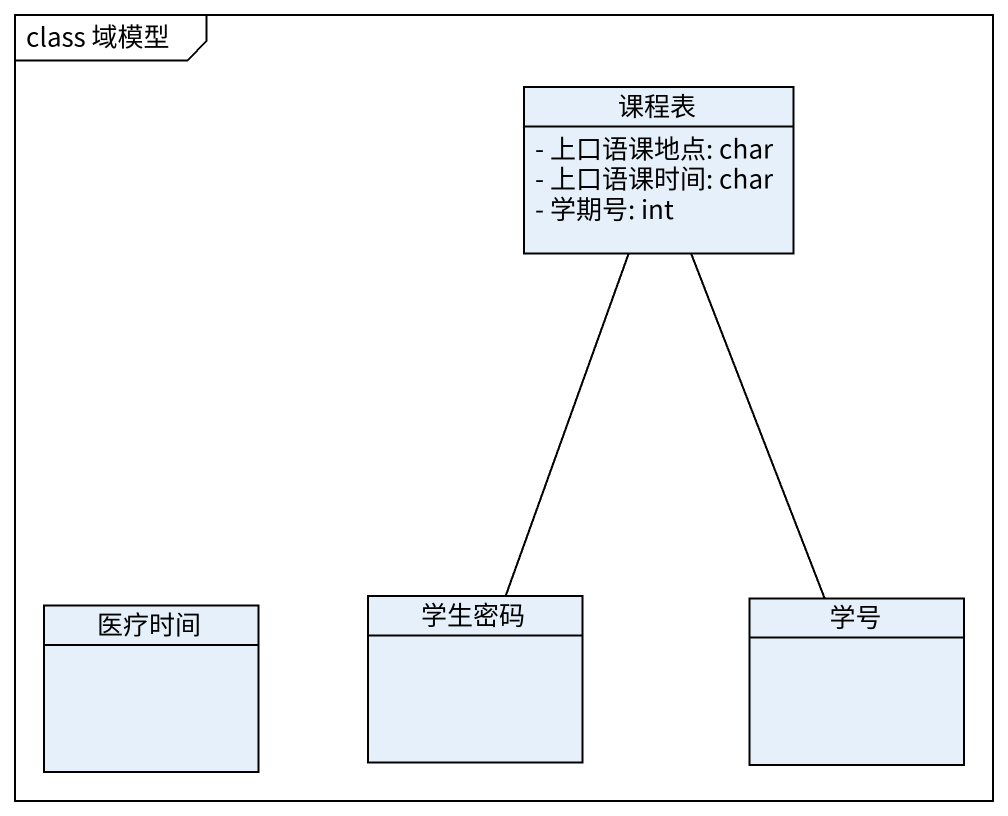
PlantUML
@startuml
mainframe class 域模型
hide circle
hide empty members
skinparam classAttributeIconSize 0
class 课程表 {
  - 上口语课地点: char
  - 上口语课时间: char
  - 学期号: int
}
class 医疗时间
class 学生密码
class 学号
课程表 -- 学生密码
课程表 -- 学号
@enduml
